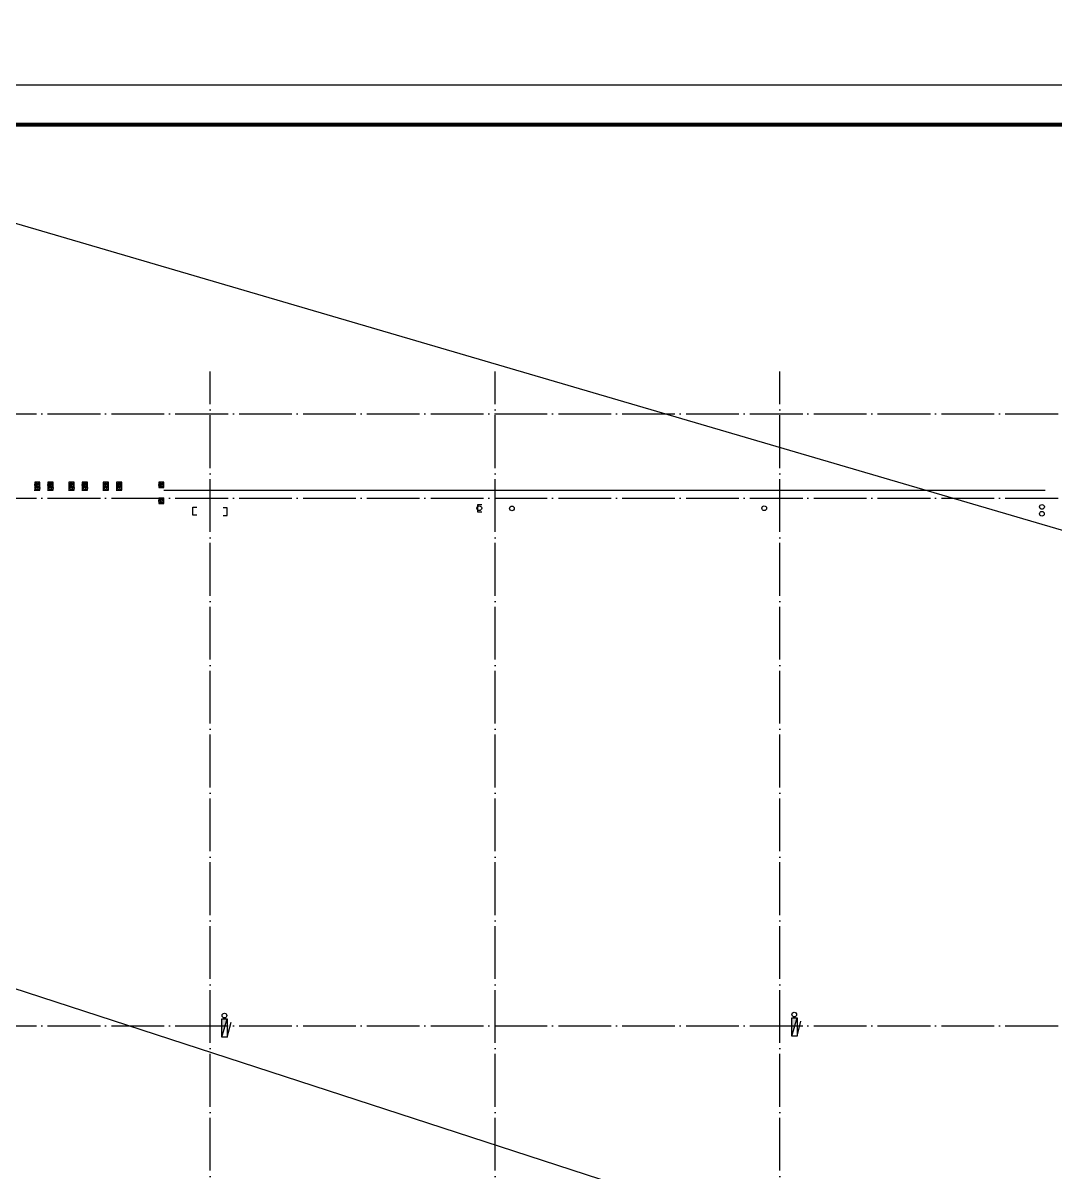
# Model space of a CAD drawing. Extents: x 6843040 to 15500510, y -6507076 to -4940511.
# Drawn here: x 8635149 to 8674268, y -5516037 to -5472498 of the extents above; entities that cross this region are included whole.
import ezdxf

# ---------------------------------------------------------------- set-up
doc = ezdxf.new("R2010")
doc.units = 0
doc.header["$LTSCALE"] = 1000
doc.header["$MEASUREMENT"] = 0
doc.linetypes.add('DOTE', pattern=[2.42, 2, -0.2, 0.02, -0.2])
for name, color, linetype in [('COLUMN', 10, 'Continuous'), ('DOTE', 8, 'DOTE'), ('EQUIP_消火栓', 7, 'Continuous'), ('FLOOR', 9, 'Continuous'), ('plan-1', 40, 'Continuous'), ('PUB_HATCH', 8, 'Continuous'), ('PUB_TITLE', 4, 'Continuous'), ('S_SURFACE', 6, 'Continuous'), ('VPIPE-消防', 1, 'Continuous'), ('VPIPE-雨水', 4, 'Continuous'), ('建筑细线', 5, 'Continuous')]:
    doc.layers.add(name, color=color, linetype=linetype)
doc.layers.add('DIM_MODI', color=6, linetype='Continuous', plot=False)

# ---------------------------------------------------------------- blocks, each defined once
blk = doc.blocks.new('5层构造柱0911')
at = {"layer": 'PUB_HATCH'}
h = blk.add_hatch(dxfattribs=at)
h.set_pattern_fill('钢筋混凝土', color=256, scale=25, angle=90, style=0)
h.set_pattern_definition([(134.999998, (-290816.355, -203881.52), (-44.194175, -44.194172), []), (140, (-290816.35, -203881.52), (15.68804, 179.315045), [18.75, -206.25]), (85, (-290816.35, -203881.52), (-188.048035, -34.68783), [15, -165]), (190.4514, (-290815.05, -203866.58), (-172.35988, 144.62735), [15.93505, -175.28553]), (136.1842, (-290866.35, -203881.52), (41.37976, 266.81026), [28.125, -309.375]), (186.6356, (-290862.9, -203859.28), (-243.52946, 233.66568), [23.90257, -262.92825]), (81.1842, (-290866.35, -203881.52), (-243.52964, 233.6655), [22.5, -247.5]), (111, (-290853.85, -203856.52), (100.65473, 149.22676), [18.75, -206.25]), (56, (-290853.85, -203856.52), (-181.28751, 60.82884), [15, -165]), (161.4514, (-290845.47, -203844.08), (-80.63262, 210.05566), [15.93505, -175.28553]), (127.499998, (-290816.355, -203881.52), (-83.223463, 3.039967), [0, -163, 0, -167.5, 0, -165.625]), (97.499998, (-290816.355, -203881.52), (-98.602926, 65.767388), [0, -95.5, 0, -159.25, 0, -63.125]), (57.499998, (-290816.355, -203937.27), (5.638722, 133.455609), [0, -62.5, 0, -195, 0, -258.75]), (47.499998, (-290816.35, -203962.27), (-25.02624, 145.796543), [0, -81.25, 0, -129.5, 0, -183.75])])
edge = h.paths.add_edge_path()
edge.add_line((15600, 63500), (15400, 63500))
edge.add_line((15600, 63500), (15600, 63800))
edge.add_line((15600, 63800), (15400, 63800))
edge.add_line((15400, 63800), (15400, 63500))
h = blk.add_hatch(dxfattribs=at)
h.set_pattern_fill('钢筋混凝土', color=256, scale=25, angle=90, style=0)
h.set_pattern_definition([(134.999998, (-290316.355, -203881.52), (-44.194175, -44.194172), []), (140, (-290316.35, -203881.52), (15.68804, 179.315045), [18.75, -206.25]), (85, (-290316.35, -203881.52), (-188.048035, -34.68783), [15, -165]), (190.4514, (-290315.05, -203866.58), (-172.35988, 144.62735), [15.93505, -175.28553]), (136.1842, (-290366.35, -203881.52), (41.37976, 266.81026), [28.125, -309.375]), (186.6356, (-290362.9, -203859.28), (-243.52946, 233.66568), [23.90257, -262.92825]), (81.1842, (-290366.35, -203881.52), (-243.52964, 233.6655), [22.5, -247.5]), (111, (-290353.85, -203856.52), (100.65473, 149.22676), [18.75, -206.25]), (56, (-290353.85, -203856.52), (-181.28751, 60.82884), [15, -165]), (161.4514, (-290345.47, -203844.08), (-80.63262, 210.05566), [15.93505, -175.28553]), (127.499998, (-290316.355, -203881.52), (-83.223463, 3.039967), [0, -163, 0, -167.5, 0, -165.625]), (97.499998, (-290316.355, -203881.52), (-98.602926, 65.767388), [0, -95.5, 0, -159.25, 0, -63.125]), (57.499998, (-290316.355, -203937.27), (5.638722, 133.455609), [0, -62.5, 0, -195, 0, -258.75]), (47.499998, (-290316.35, -203962.27), (-25.02624, 145.796543), [0, -81.25, 0, -129.5, 0, -183.75])])
edge = h.paths.add_edge_path()
edge.add_line((16100, 63500), (15900, 63500))
edge.add_line((16100, 63500), (16100, 63800))
edge.add_line((16100, 63800), (15900, 63800))
edge.add_line((15900, 63800), (15900, 63500))
h = blk.add_hatch(dxfattribs=at)
h.set_pattern_fill('钢筋混凝土', color=256, scale=25, angle=90, style=0)
h.set_pattern_definition([(134.999998, (-289516.353, -203881.52), (-44.194175, -44.194172), []), (140, (-289516.35, -203881.52), (15.68804, 179.315045), [18.75, -206.25]), (85, (-289516.35, -203881.52), (-188.048035, -34.68783), [15, -165]), (190.4514, (-289515.05, -203866.58), (-172.35988, 144.62735), [15.93505, -175.28553]), (136.1842, (-289566.35, -203881.52), (41.37976, 266.81026), [28.125, -309.375]), (186.6356, (-289562.9, -203859.28), (-243.52946, 233.66568), [23.90257, -262.92825]), (81.1842, (-289566.35, -203881.52), (-243.52964, 233.6655), [22.5, -247.5]), (111, (-289553.85, -203856.52), (100.65473, 149.22676), [18.75, -206.25]), (56, (-289553.85, -203856.52), (-181.28751, 60.82884), [15, -165]), (161.4514, (-289545.47, -203844.08), (-80.63262, 210.05566), [15.93505, -175.28553]), (127.499998, (-289516.35, -203881.52), (-83.223463, 3.039967), [0, -163, 0, -167.5, 0, -165.625]), (97.499998, (-289516.35, -203881.52), (-98.602926, 65.767388), [0, -95.5, 0, -159.25, 0, -63.125]), (57.499998, (-289516.35, -203937.27), (5.638722, 133.455609), [0, -62.5, 0, -195, 0, -258.75]), (47.499998, (-289516.35, -203962.27), (-25.02624, 145.796543), [0, -81.25, 0, -129.5, 0, -183.75])])
edge = h.paths.add_edge_path()
edge.add_line((16900, 63500), (16700, 63500))
edge.add_line((16900, 63500), (16900, 63800))
edge.add_line((16900, 63800), (16700, 63800))
edge.add_line((16700, 63800), (16700, 63500))
h = blk.add_hatch(dxfattribs=at)
h.set_pattern_fill('钢筋混凝土', color=256, scale=25, angle=90, style=0)
h.set_pattern_definition([(134.999998, (-289016.353, -203881.52), (-44.194175, -44.194172), []), (140, (-289016.35, -203881.52), (15.68804, 179.315045), [18.75, -206.25]), (85, (-289016.35, -203881.52), (-188.048035, -34.68783), [15, -165]), (190.4514, (-289015.05, -203866.58), (-172.35988, 144.62735), [15.93505, -175.28553]), (136.1842, (-289066.35, -203881.52), (41.37976, 266.81026), [28.125, -309.375]), (186.6356, (-289062.9, -203859.28), (-243.52946, 233.66568), [23.90257, -262.92825]), (81.1842, (-289066.35, -203881.52), (-243.52964, 233.6655), [22.5, -247.5]), (111, (-289053.85, -203856.52), (100.65473, 149.22676), [18.75, -206.25]), (56, (-289053.85, -203856.52), (-181.28751, 60.82884), [15, -165]), (161.4514, (-289045.47, -203844.08), (-80.63262, 210.05566), [15.93505, -175.28553]), (127.499998, (-289016.35, -203881.52), (-83.223463, 3.039967), [0, -163, 0, -167.5, 0, -165.625]), (97.499998, (-289016.35, -203881.52), (-98.602926, 65.767388), [0, -95.5, 0, -159.25, 0, -63.125]), (57.499998, (-289016.35, -203937.27), (5.638722, 133.455609), [0, -62.5, 0, -195, 0, -258.75]), (47.499998, (-289016.35, -203962.27), (-25.02624, 145.796543), [0, -81.25, 0, -129.5, 0, -183.75])])
edge = h.paths.add_edge_path()
edge.add_line((17400, 63500), (17200, 63500))
edge.add_line((17400, 63500), (17400, 63800))
edge.add_line((17400, 63800), (17200, 63800))
edge.add_line((17200, 63800), (17200, 63500))
h = blk.add_hatch(dxfattribs=at)
h.set_pattern_fill('钢筋混凝土', color=256, scale=25, angle=90, style=0)
h.set_pattern_definition([(134.999998, (-288216.353, -203881.52), (-44.194175, -44.194172), []), (140, (-288216.35, -203881.52), (15.68804, 179.315045), [18.75, -206.25]), (85, (-288216.35, -203881.52), (-188.048035, -34.68783), [15, -165]), (190.4514, (-288215.05, -203866.58), (-172.35988, 144.62735), [15.93505, -175.28553]), (136.1842, (-288266.35, -203881.52), (41.37976, 266.81026), [28.125, -309.375]), (186.6356, (-288262.9, -203859.28), (-243.52946, 233.66568), [23.90257, -262.92825]), (81.1842, (-288266.35, -203881.52), (-243.52964, 233.6655), [22.5, -247.5]), (111, (-288253.85, -203856.52), (100.65473, 149.22676), [18.75, -206.25]), (56, (-288253.85, -203856.52), (-181.28751, 60.82884), [15, -165]), (161.4514, (-288245.47, -203844.08), (-80.63262, 210.05566), [15.93505, -175.28553]), (127.499998, (-288216.35, -203881.52), (-83.223463, 3.039967), [0, -163, 0, -167.5, 0, -165.625]), (97.499998, (-288216.35, -203881.52), (-98.602926, 65.767388), [0, -95.5, 0, -159.25, 0, -63.125]), (57.499998, (-288216.35, -203937.27), (5.638722, 133.455609), [0, -62.5, 0, -195, 0, -258.75]), (47.499998, (-288216.35, -203962.27), (-25.02624, 145.796543), [0, -81.25, 0, -129.5, 0, -183.75])])
edge = h.paths.add_edge_path()
edge.add_line((18200, 63500), (18000, 63500))
edge.add_line((18200, 63500), (18200, 63800))
edge.add_line((18200, 63800), (18000, 63800))
edge.add_line((18000, 63800), (18000, 63500))
h = blk.add_hatch(dxfattribs=at)
h.set_pattern_fill('钢筋混凝土', color=256, scale=25, angle=90, style=0)
h.set_pattern_definition([(134.999998, (-287716.353, -203881.52), (-44.194175, -44.194172), []), (140, (-287716.35, -203881.52), (15.68804, 179.315045), [18.75, -206.25]), (85, (-287716.35, -203881.52), (-188.048035, -34.68783), [15, -165]), (190.4514, (-287715.05, -203866.58), (-172.35988, 144.62735), [15.93505, -175.28553]), (136.1842, (-287766.35, -203881.52), (41.37976, 266.81026), [28.125, -309.375]), (186.6356, (-287762.9, -203859.28), (-243.52946, 233.66568), [23.90257, -262.92825]), (81.1842, (-287766.35, -203881.52), (-243.52964, 233.6655), [22.5, -247.5]), (111, (-287753.85, -203856.52), (100.65473, 149.22676), [18.75, -206.25]), (56, (-287753.85, -203856.52), (-181.28751, 60.82884), [15, -165]), (161.4514, (-287745.47, -203844.08), (-80.63262, 210.05566), [15.93505, -175.28553]), (127.499998, (-287716.35, -203881.52), (-83.223463, 3.039967), [0, -163, 0, -167.5, 0, -165.625]), (97.499998, (-287716.35, -203881.52), (-98.602926, 65.767388), [0, -95.5, 0, -159.25, 0, -63.125]), (57.499998, (-287716.35, -203937.27), (5.638722, 133.455609), [0, -62.5, 0, -195, 0, -258.75]), (47.499998, (-287716.35, -203962.27), (-25.02624, 145.796543), [0, -81.25, 0, -129.5, 0, -183.75])])
edge = h.paths.add_edge_path()
edge.add_line((18700, 63500), (18500, 63500))
edge.add_line((18700, 63500), (18700, 63800))
edge.add_line((18700, 63800), (18500, 63800))
edge.add_line((18500, 63800), (18500, 63500))
h = blk.add_hatch(dxfattribs=at)
h.set_pattern_fill('钢筋混凝土', color=256, scale=25, angle=90, style=0)
h.set_pattern_definition([(134.999998, (-286116.355, -203881.52), (-44.194175, -44.194172), []), (140, (-286116.35, -203881.52), (15.68804, 179.315045), [18.75, -206.25]), (85, (-286116.35, -203881.52), (-188.048035, -34.68783), [15, -165]), (190.4514, (-286115.05, -203866.58), (-172.35988, 144.62735), [15.93505, -175.28553]), (136.1842, (-286166.35, -203881.52), (41.37976, 266.81026), [28.125, -309.375]), (186.6356, (-286162.9, -203859.28), (-243.52946, 233.66568), [23.90257, -262.92825]), (81.1842, (-286166.35, -203881.52), (-243.52964, 233.6655), [22.5, -247.5]), (111, (-286153.85, -203856.52), (100.65473, 149.22676), [18.75, -206.25]), (56, (-286153.85, -203856.52), (-181.28751, 60.82884), [15, -165]), (161.4514, (-286145.47, -203844.08), (-80.63262, 210.05566), [15.93505, -175.28553]), (127.499998, (-286116.355, -203881.52), (-83.223463, 3.039967), [0, -163, 0, -167.5, 0, -165.625]), (97.499998, (-286116.355, -203881.52), (-98.602926, 65.767388), [0, -95.5, 0, -159.25, 0, -63.125]), (57.499998, (-286116.355, -203937.27), (5.638722, 133.455609), [0, -62.5, 0, -195, 0, -258.75]), (47.499998, (-286116.35, -203962.27), (-25.02624, 145.796543), [0, -81.25, 0, -129.5, 0, -183.75])])
edge = h.paths.add_edge_path()
edge.add_line((20300, 63600), (20100, 63600))
edge.add_line((20300, 63600), (20300, 63800))
edge.add_line((20300, 63800), (20100, 63800))
edge.add_line((20100, 63800), (20100, 63600))
h = blk.add_hatch(dxfattribs=at)
h.set_pattern_fill('钢筋混凝土', color=256, scale=25, angle=90, style=0)
h.set_pattern_definition([(134.999998, (-286116.355, -204481.52), (-44.194175, -44.194172), []), (140, (-286116.35, -204481.52), (15.68804, 179.315045), [18.75, -206.25]), (85, (-286116.35, -204481.52), (-188.048035, -34.68783), [15, -165]), (190.4514, (-286115.05, -204466.58), (-172.35988, 144.62735), [15.93505, -175.28553]), (136.1842, (-286166.35, -204481.52), (41.37976, 266.81026), [28.125, -309.375]), (186.6356, (-286162.9, -204459.28), (-243.52946, 233.66568), [23.90257, -262.92825]), (81.1842, (-286166.35, -204481.52), (-243.52964, 233.6655), [22.5, -247.5]), (111, (-286153.85, -204456.52), (100.65473, 149.22676), [18.75, -206.25]), (56, (-286153.85, -204456.52), (-181.28751, 60.82884), [15, -165]), (161.4514, (-286145.47, -204444.08), (-80.63262, 210.05566), [15.93505, -175.28553]), (127.499998, (-286116.355, -204481.52), (-83.223463, 3.039967), [0, -163, 0, -167.5, 0, -165.625]), (97.499998, (-286116.355, -204481.52), (-98.602926, 65.767388), [0, -95.5, 0, -159.25, 0, -63.125]), (57.499998, (-286116.355, -204537.27), (5.638722, 133.455609), [0, -62.5, 0, -195, 0, -258.75]), (47.499998, (-286116.35, -204562.27), (-25.02624, 145.796543), [0, -81.25, 0, -129.5, 0, -183.75])])
edge = h.paths.add_edge_path()
edge.add_line((20300, 63000), (20100, 63000))
edge.add_line((20300, 63000), (20300, 63200))
edge.add_line((20300, 63200), (20100, 63200))
edge.add_line((20100, 63200), (20100, 63000))
at = {"layer": 'COLUMN'}
for points in [[(15400, 63500), (15600, 63500), (15600, 63800), (15400, 63800)], [(15900, 63500), (16100, 63500), (16100, 63800), (15900, 63800)], [(16700, 63500), (16900, 63500), (16900, 63800), (16700, 63800)], [(17200, 63500), (17400, 63500), (17400, 63800), (17200, 63800)], [(18000, 63500), (18200, 63500), (18200, 63800), (18000, 63800)], [(18500, 63500), (18700, 63500), (18700, 63800), (18500, 63800)], [(20100, 63600), (20300, 63600), (20300, 63800), (20100, 63800)], [(20100, 63000), (20300, 63000), (20300, 63200), (20100, 63200)]]:
    blk.add_lwpolyline(points, close=True, dxfattribs=at)
blk = doc.blocks.new('5~6F手摇拉杆0912')
at = {"layer": 'S_SURFACE'}
for points in [[(8641743, -5491143), (8641593, -5491143), (8641593, -5490843), (8641743, -5490843)], [(8642743, -5491165), (8642893, -5491165), (8642893, -5490865), (8642743, -5490865)], [(8652543, -5491039), (8652393, -5491039), (8652393, -5490739), (8652543, -5490739)]]:
    blk.add_lwpolyline(points, dxfattribs=at)
blk = doc.blocks.new('$TWTSYS$00000508')
for p, q in [((-0.5, 0.5), (0.324, 1.224)), ((-0.5, 0.5), (-0.5, -0.5)), ((-0.5, -0.5), (0.5, 0.5)), ((0.5, 0.5), (-0.5, 0.5)), ((0.5, -0.5), (0.5, 0.5)), ((-0.5, -0.5), (0.5, -0.5))]:
    blk.add_line(p, q)
blk.add_solid([(0.5, -0.5), (0.5, 0.5), (-0.5, -0.5)])
blk = doc.blocks.new('五层排水消防0922')
at = {"layer": 'VPIPE-消防'}
for centre in [(8642784, -5510108), (8664384, -5510072)]:
    blk.add_circle(centre, 90, dxfattribs=at)
at = {"layer": 'VPIPE-雨水'}
for centre in [(8652446, -5490884), (8653682, -5490891), (8663246, -5490884), (8673770, -5491096), (8673773, -5490835)]:
    blk.add_circle(centre, 90, dxfattribs=at)
at = {"layer": 'EQUIP_消火栓', "xscale": 700, "yscale": -200, "zscale": 700, "rotation": 90.00000500895635}
for p in [(8642789, -5510580), (8664389, -5510544)]:
    blk.add_blockref('$TWTSYS$00000508', p, dxfattribs=at)

msp = doc.modelspace()

# ---------------------------------------------------------------- linework, layer by layer
at = {"layer": 'DIM_MODI'}
for points in [[(8687163.4, -5544303.1), (7717926.7, -5211216.4), (8689989, -5527005.2)], [(8687163.4, -5495427.7), (7717926.7, -5211216.4), (8434182.2, -5495427.7)]]:
    msp.add_lwpolyline(points, dxfattribs=at)
at = {"layer": 'DOTE'}
for p, q in [((8642242.9, -5554702), (8642242.9, -5485702.5)), ((8653042.9, -5554702), (8653042.9, -5485702.5)), ((8663842.9, -5554702), (8663842.9, -5485702.5)), ((8619142.9, -5487302), (8751242.9, -5487302)), ((8619142.9, -5490502), (8751242.9, -5490502)), ((8619142.9, -5510502), (8751242.9, -5510502))]:
    msp.add_line(p, q, dxfattribs=at)
at = {"layer": 'FLOOR'}
msp.add_lwpolyline([(8640492.9, -5490202), (8673892.9, -5490202)], dxfattribs=at)
at = {"layer": 'PUB_TITLE'}
msp.add_lwpolyline([(8597898.3, -5601001.4), (8776248.3, -5601001.4), (8776248.3, -5474851.4), (8597898.3, -5474851.4)], close=True, dxfattribs=at)
at = {"layer": 'PUB_TITLE', "const_width": 150}
msp.add_lwpolyline([(8601648.3, -5599501.4), (8774748.3, -5599501.4), (8774748.3, -5476351.4), (8601648.3, -5476351.4)], close=True, dxfattribs=at)

# ---------------------------------------------------------------- block references
at = {"layer": 'plan-1'}
for name in ['五层排水消防0922', '5~6F手摇拉杆0912']:
    msp.add_blockref(name, (0, 0), dxfattribs=at)
at = {"layer": '建筑细线'}
msp.add_blockref('5层构造柱0911', (8620192.9, -5553702), dxfattribs=at)

doc.saveas('drawing.dxf')
